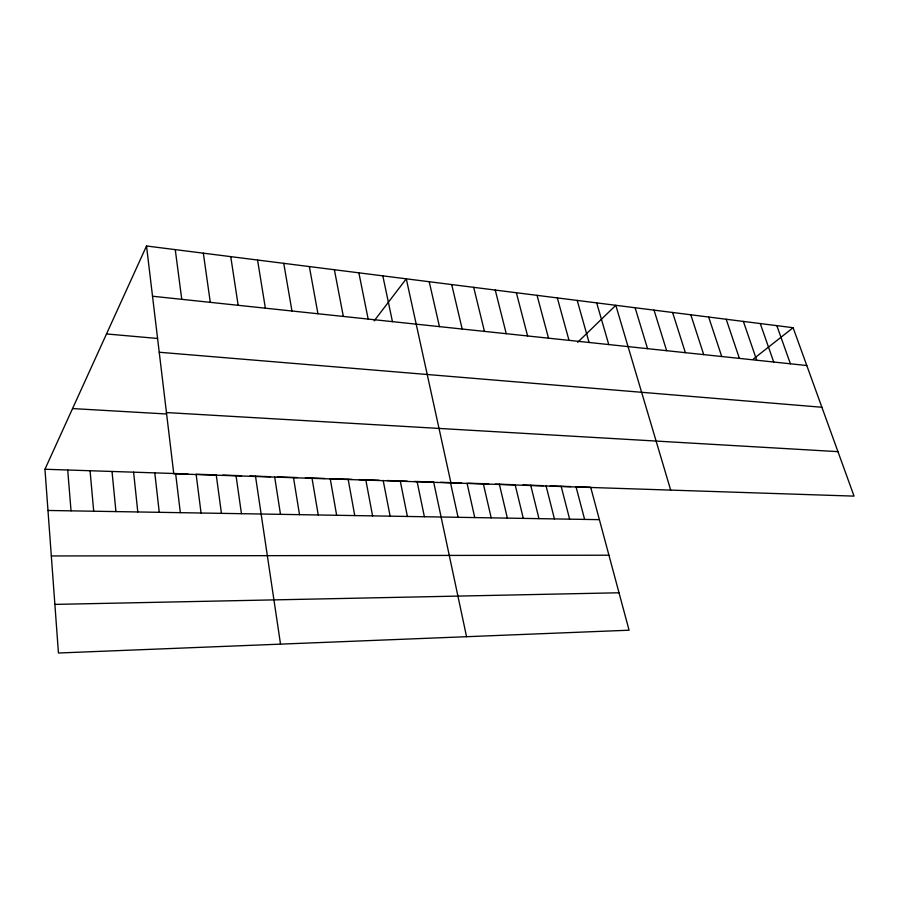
<?xml version="1.0" encoding="UTF-8"?>
<svg xmlns="http://www.w3.org/2000/svg" width="899" height="899" viewBox="0 0 899 899"><rect width="100%" height="100%" fill="white"/><g stroke="black" fill="none" stroke-linecap="round" stroke-linejoin="round"><path stroke-width="1.35" d="M577.349 486.797L590.677 487.236L629.075 630.21L58.446 653.011L44.95 469.256L146.515 245.989L793.109 327.708L854.05 496.124L173.777 473.784L146.515 245.989M374.141 320.887L406.281 278.825L450.938 482.887M577.63 342.339L615.793 305.3L670.676 490.101M753.407 358.993L793.109 327.708M54.873 604.398L619.018 592.778M51.322 555.953L608.926 555.211M47.973 510.463L599.375 519.656M44.95 469.256L187.925 473.964M214.906 474.852L196.117 474.234L201.061 513.014M222.84 475.11L241.595 475.728M249.933 476.009L270.543 476.684M277.33 476.908L297.434 477.571M305.379 477.841L324.606 478.47M331.596 478.695L352.217 479.381M359.004 479.605L379.153 480.268M387.109 480.527L407.269 481.19M414.282 481.426L433.666 482.066L466.559 636.706M440.667 482.291L461.513 482.988M468.379 483.213L488.663 483.876M495.349 484.1L515.161 484.752L523.285 518.386M522.937 485.011L543.254 485.674M550.166 485.909L570.607 486.584M166.45 412.562L837.958 451.646M72.549 408.573L166.203 413.967M159.235 352.251L821.9 407.258M106.498 333.945L157.505 338.462M152.527 296.232L806.796 365.533M776.837 325.652L790.412 363.803M760.262 323.561L773.724 362.039M743.383 321.426L756.722 360.229M726.19 319.246L739.394 358.398M708.659 317.032L721.74 356.532M690.803 314.774L703.726 354.622M672.587 312.481L685.375 352.678M654.034 310.133L666.642 350.689M635.099 307.739L647.55 348.666M596.689 302.884L608.769 344.564M577.203 300.423L589.081 342.474M557.324 297.906L569.011 340.35M537.051 295.344L548.514 338.181M576.012 486.752L584.62 519.408M516.363 292.737L527.601 335.956M561.145 486.269L569.629 519.161M546.041 485.775L554.425 518.903M495.248 290.062L506.249 333.698M530.713 485.269L538.973 518.644M473.694 287.343L484.449 331.394M499.361 484.235L507.362 518.116M451.703 284.556L462.187 329.034M483.314 483.707L491.191 517.846M429.228 281.724L439.442 326.618M467.031 483.168L474.751 517.577M450.478 482.617L458.063 517.296M382.828 275.858L392.447 321.64M417.091 481.516L424.373 516.734M358.87 272.824L368.163 319.078M400.257 480.965L407.382 516.453M383.165 480.403L390.121 516.161M334.383 269.734L343.339 316.437M365.792 479.83L372.579 515.869M309.346 266.565L317.943 313.751M348.149 479.246L354.757 515.577M330.214 478.65L336.653 515.273M283.747 263.328L291.961 310.998M311.987 478.054L318.235 514.97M293.467 477.448L299.513 514.655M257.552 260.025L265.374 308.177M274.644 476.818L280.488 514.34M230.751 256.631L238.156 305.3M255.496 476.189L280.522 644.134M236.032 475.549L241.449 513.689M203.331 253.17L210.299 302.345M216.243 474.897L221.435 513.351M175.26 249.619L181.755 299.322M175.631 473.559L180.339 512.666M154.797 472.874L159.258 512.318M133.603 472.177L137.794 511.958M112.027 471.458L115.937 511.598M90.069 470.739L93.698 511.228M67.706 469.997L71.043 510.846"/></g></svg>
